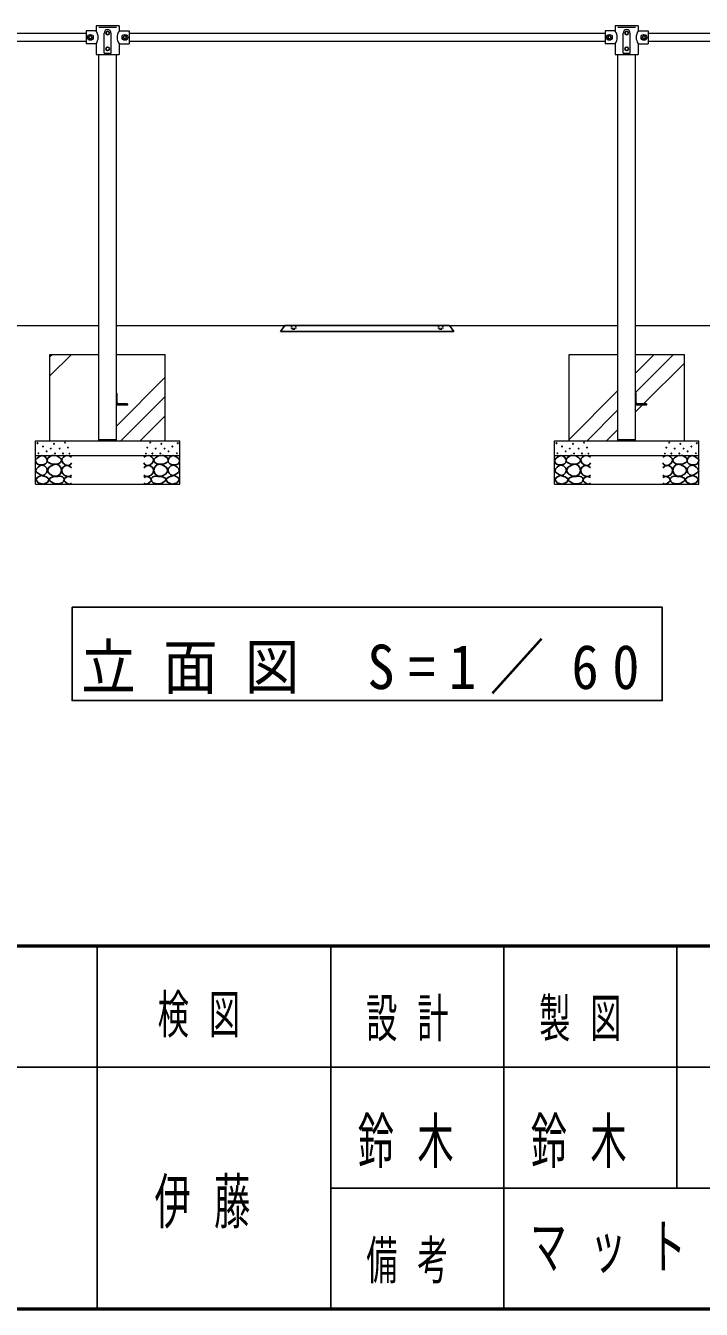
# Model space of a CAD drawing. Units: millimetres at full size; details may follow other scales. Extents: x 0 to 22500, y 0 to 15420.
# Drawn here: x 8542 to 10885, y 0 to 4453 of the extents above; entities that cross this region are included whole.
import ezdxf

# ---------------------------------------------------------------- set-up
doc = ezdxf.new("R2010")
doc.units = ezdxf.units.MM
doc.linetypes.add('USER4', pattern=[8, 5, -3])
for name, color, linetype, lineweight in [('DEFPOINTS_3', 57, 'Continuous', 13), ('外形', 7, 'Continuous', 13), ('文字', 2, 'Continuous', 25), ('補助', 2, 'Continuous', 25), ('隠線', 4, 'USER4', 25)]:
    doc.layers.add(name, color=color, linetype=linetype, lineweight=lineweight)
doc.layers.add('FMT-TXT', color=2, linetype='Continuous')
doc.styles.add('ＭＳ ゴシック', font='')
doc.styles.get('ＭＳ ゴシック').set_extended_font_data('MS Gothic')

msp = doc.modelspace()

# ---------------------------------------------------------------- linework, layer by layer
at = {"layer": 'DEFPOINTS_3'}
for p, q in [((8795.822, 4447.425), (8856.322, 4447.425)), ((10595.822, 4447.425), (10656.322, 4447.425))]:
    msp.add_line(p, q, dxfattribs=at)
at = {"layer": '外形'}
for p, q in [((7101.072, 4426.488), (8751.072, 4426.488)), ((8751.072, 4435.425), (8751.072, 4389.425)), ((8786.072, 4435.425), (8751.072, 4435.425)), ((8786.072, 4452.924), (8786.072, 4435.425)), ((8866.072, 4452.401), (8786.072, 4452.401)), ((8814.072, 4357.425), (8814.072, 4427.425)), ((8838.072, 4357.425), (8838.072, 4427.425)), ((8866.072, 4452.924), (8866.072, 4435.425)), ((8866.072, 4435.425), (8901.072, 4435.425)), ((8901.072, 4435.425), (8901.072, 4389.425)), ((8901.072, 4426.488), (10551.072, 4426.488)), ((10551.072, 4435.425), (10551.072, 4389.425)), ((10586.072, 4435.425), (10551.072, 4435.425)), ((10586.072, 4452.924), (10586.072, 4435.425)), ((10666.072, 4452.401), (10586.072, 4452.401)), ((10614.072, 4357.425), (10614.072, 4427.425)), ((10638.072, 4357.425), (10638.072, 4427.425)), ((10666.072, 4452.924), (10666.072, 4435.425)), ((10666.072, 4435.425), (10701.072, 4435.425)), ((10701.072, 4435.425), (10701.072, 4389.425)), ((10701.072, 4426.488), (12351.072, 4426.488)), ((8751.072, 4398.488), (7101.072, 4398.488)), ((8786.072, 4389.425), (8751.072, 4389.425)), ((8786.072, 4389.425), (8786.072, 4352.425)), ((8866.072, 4389.425), (8901.072, 4389.425)), ((8866.072, 4389.425), (8866.072, 4352.425)), ((10551.072, 4398.488), (8901.072, 4398.488)), ((10586.072, 4389.425), (10551.072, 4389.425)), ((10586.072, 4389.425), (10586.072, 4352.425)), ((10666.072, 4389.425), (10701.072, 4389.425)), ((10666.072, 4389.425), (10666.072, 4352.425)), ((12351.072, 4398.488), (10701.072, 4398.488)), ((8786.072, 4352.425), (8866.072, 4352.425)), ((8795.822, 3012.425), (8795.822, 4352.425)), ((8814.072, 4357.425), (8838.072, 4357.425)), ((8856.322, 3012.425), (8856.322, 4352.425)), ((10586.072, 4352.425), (10666.072, 4352.425)), ((10595.822, 3012.425), (10595.822, 4352.425)), ((10614.072, 4357.425), (10638.072, 4357.425)), ((10656.322, 3012.425), (10656.322, 4352.425)), ((7056.322, 3412.425), (8795.822, 3412.425)), ((8856.322, 3412.425), (10595.822, 3412.425)), ((10656.322, 3412.425), (12395.822, 3412.425)), ((8626.072, 3012.425), (8626.072, 3312.425)), ((8626.072, 3312.425), (8795.822, 3312.425)), ((8856.322, 3312.425), (9026.072, 3312.425)), ((9026.072, 3012.425), (9026.072, 3312.425)), ((10426.072, 3012.425), (10426.072, 3312.425)), ((10426.072, 3312.425), (10595.822, 3312.425)), ((10656.322, 3312.425), (10826.072, 3312.425)), ((10826.072, 3012.425), (10826.072, 3312.425)), ((8857.322, 3177.867), (8856.322, 3177.867)), ((8856.322, 3177.867), (8856.322, 3137.867)), ((8859.322, 3145.367), (8859.322, 3175.867)), ((10657.322, 3177.867), (10656.322, 3177.867)), ((10656.322, 3177.867), (10656.322, 3137.867)), ((10659.322, 3145.367), (10659.322, 3175.867)), ((8856.322, 3137.867), (8896.322, 3137.867)), ((8894.322, 3140.867), (8863.822, 3140.867)), ((8896.322, 3137.867), (8896.322, 3138.867)), ((10656.322, 3137.867), (10696.322, 3137.867)), ((10694.322, 3140.867), (10663.822, 3140.867)), ((10696.322, 3137.867), (10696.322, 3138.867)), ((8576.072, 2862.425), (8576.072, 3012.425)), ((8576.072, 3012.425), (9076.072, 3012.425)), ((8795.822, 3017.425), (8856.322, 3017.425)), ((9076.072, 2862.425), (9076.072, 3012.425)), ((10376.072, 2862.425), (10376.072, 3012.425)), ((10376.072, 3012.425), (10876.072, 3012.425)), ((10595.822, 3017.425), (10656.322, 3017.425)), ((10876.072, 2862.425), (10876.072, 3012.425)), ((8576.072, 2962.425), (9076.072, 2962.425)), ((10376.072, 2962.425), (10876.072, 2962.425)), ((8576.072, 2862.425), (9076.072, 2862.425)), ((10376.072, 2862.425), (10876.072, 2862.425))]:
    msp.add_line(p, q, dxfattribs=at)
at = {"layer": '外形', "lineweight": 50}
msp.add_line((22500, 1260), (0, 1260), dxfattribs=at)
at = {"layer": '外形', "lineweight": 25}
for p, q in [((8790, 1260), (8790, 0)), ((9600, 1260), (9600, 0)), ((10200, 1260), (10200, 420)), ((10800, 1260), (10800, 420)), ((18660, 420), (9600, 420))]:
    msp.add_line(p, q, dxfattribs=at)
at = {"layer": '外形', "color": 3, "lineweight": 25}
for p, q in [((12840, 840), (7980, 840)), ((10200, 420), (10200, 0))]:
    msp.add_line(p, q, dxfattribs=at)
at = {"layer": '外形', "lineweight": 50}
msp.add_lwpolyline([(0, 0), (0, 15420), (22500, 15420), (22500, 0)], close=True, dxfattribs=at)
at = {"layer": '外形'}
for centre in [(8766.072, 4412.425), (8886.072, 4412.425), (10566.072, 4412.425), (10686.072, 4412.425)]:
    msp.add_circle(centre, 10, dxfattribs=at)
for centre, radius, start, end in [((8753.222, 4412.425), 39.794, 326.42046, 33.57954), ((8826.072, 4427.425), 12, 0, 180), ((8898.923, 4412.425), 39.794, 146.42046, 213.57954), ((10553.222, 4412.425), 39.794, 326.42046, 33.57954), ((10626.072, 4427.425), 12, 0, 180), ((10698.923, 4412.425), 39.794, 146.42046, 213.57954), ((8857.322, 3175.867), 2, 0, 90), ((10657.322, 3175.867), 2, 0, 90), ((8863.822, 3145.367), 4.5, 180, 270), ((8894.322, 3138.867), 2, 0, 90), ((10663.822, 3145.367), 4.5, 180, 270), ((10694.322, 3138.867), 2, 0, 90)]:
    msp.add_arc(centre, radius, start, end, dxfattribs=at)
at = {"layer": '文字'}
msp.add_lwpolyline([(8702.856, 2435.644), (8702.856, 2111.644), (10749.288, 2111.644), (10749.288, 2435.644)], close=True, dxfattribs=at)
at = {"layer": '補助'}
for p, q in [((9426.072, 3392.425), (9441.072, 3412.425)), ((9426.072, 3392.425), (10026.072, 3392.425)), ((9441.072, 3412.425), (10011.072, 3412.425)), ((10011.072, 3412.425), (10026.072, 3392.425))]:
    msp.add_line(p, q, dxfattribs=at)
at = {"layer": '補助', "lineweight": 13}
for p, q in [((8626.072, 3237.919), (8700.578, 3312.425)), ((8626.072, 3305.271), (8633.227, 3312.425)), ((10656.322, 3180.259), (10788.488, 3312.425)), ((10656.322, 3247.611), (10721.136, 3312.425)), ((10684.283, 3140.867), (10826.072, 3282.657)), ((8856.322, 3064.057), (9026.072, 3233.807)), ((8872.042, 3012.425), (9026.072, 3166.455)), ((10426.072, 3017.361), (10595.822, 3187.111)), ((10488.488, 3012.425), (10595.822, 3119.759)), ((10656.322, 3112.907), (10681.283, 3137.867)), ((8939.394, 3012.425), (9026.072, 3099.103)), ((10555.84, 3012.425), (10595.822, 3052.407))]:
    msp.add_line(p, q, dxfattribs=at)
at = {"layer": '補助'}
for points in [[(8598.521, 2961.827), (8592.059, 2959.286), (8585.847, 2955.807), (8579.989, 2951.769), (8576.342, 2946.301), (8577.354, 2938.719), (8582.361, 2932.36), (8589.227, 2929.77), (8596.937, 2929.508), (8604.549, 2930.113), (8610.878, 2932.677), (8614.631, 2937.963), (8615.948, 2944.4), (8615.099, 2949.606), (8612.145, 2954.539), (8605.986, 2959.367)], [(8637.945, 2961.918), (8633.041, 2961.301), (8627.404, 2959.215), (8619.432, 2953.427), (8615.781, 2946.511), (8616.655, 2942.549), (8620.376, 2938.132), (8629.867, 2933.359), (8639.837, 2931.915), (8647.187, 2931.742), (8654.703, 2933.266), (8662.302, 2937.881), (8666.056, 2944.078), (8665.087, 2948.731), (8660.38, 2954.079), (8649.711, 2960.285)], [(9014.2, 2961.918), (9019.104, 2961.301), (9024.741, 2959.215), (9032.712, 2953.427), (9036.364, 2946.511), (9035.49, 2942.549), (9031.769, 2938.132), (9022.278, 2933.359), (9012.308, 2931.915), (9004.957, 2931.742), (8997.441, 2933.266), (8989.843, 2937.881), (8986.089, 2944.078), (8987.058, 2948.731), (8991.765, 2954.079), (9002.433, 2960.285)], [(9053.624, 2961.827), (9060.086, 2959.286), (9066.298, 2955.807), (9072.156, 2951.769), (9075.803, 2946.301), (9074.791, 2938.719), (9069.783, 2932.36), (9062.917, 2929.77), (9055.208, 2929.508), (9047.596, 2930.113), (9041.266, 2932.677), (9037.514, 2937.963), (9036.197, 2944.4), (9037.045, 2949.606), (9039.999, 2954.539), (9046.159, 2959.367)], [(10398.521, 2961.827), (10392.059, 2959.286), (10385.847, 2955.807), (10379.989, 2951.769), (10376.342, 2946.301), (10377.354, 2938.719), (10382.361, 2932.36), (10389.227, 2929.77), (10396.937, 2929.508), (10404.549, 2930.113), (10410.878, 2932.677), (10414.631, 2937.963), (10415.948, 2944.4), (10415.099, 2949.606), (10412.145, 2954.539), (10405.986, 2959.367)], [(10437.945, 2961.918), (10433.041, 2961.301), (10427.404, 2959.215), (10419.432, 2953.427), (10415.781, 2946.511), (10416.655, 2942.549), (10420.376, 2938.132), (10429.867, 2933.359), (10439.837, 2931.915), (10447.187, 2931.742), (10454.703, 2933.266), (10462.302, 2937.881), (10466.056, 2944.078), (10465.087, 2948.731), (10460.38, 2954.079), (10449.711, 2960.285)], [(10814.2, 2961.918), (10819.104, 2961.301), (10824.741, 2959.215), (10832.712, 2953.427), (10836.364, 2946.511), (10835.49, 2942.549), (10831.769, 2938.132), (10822.278, 2933.359), (10812.308, 2931.915), (10804.957, 2931.742), (10797.441, 2933.266), (10789.843, 2937.881), (10786.089, 2944.078), (10787.058, 2948.731), (10791.765, 2954.079), (10802.433, 2960.285)], [(10853.624, 2961.827), (10860.086, 2959.286), (10866.298, 2955.807), (10872.156, 2951.769), (10875.803, 2946.301), (10874.791, 2938.719), (10869.783, 2932.36), (10862.917, 2929.77), (10855.208, 2929.508), (10847.596, 2930.113), (10841.266, 2932.677), (10837.514, 2937.963), (10836.197, 2944.4), (10837.045, 2949.606), (10839.999, 2954.539), (10846.159, 2959.367)], [(8595.986, 2928.875), (8590.657, 2926.082), (8585.214, 2921.904), (8578.765, 2915.084), (8576.342, 2908.28), (8579.969, 2903.452), (8586.481, 2899.091), (8593.118, 2894.803), (8599.788, 2892.754), (8607.433, 2895.2), (8613.73, 2901.626), (8616.836, 2909.903), (8615.314, 2918.419), (8607.156, 2925.669)], [(8625.241, 2897.588), (8637.83, 2890.731), (8651.19, 2889.749), (8661.473, 2897.203), (8666.326, 2908.94), (8664.045, 2919.718), (8657.136, 2927.861), (8648.311, 2931.294), (8637.134, 2930.023), (8623.38, 2921.968), (8617.403, 2911.102), (8620.038, 2903.909)], [(9026.904, 2897.588), (9014.315, 2890.731), (9000.955, 2889.749), (8990.671, 2897.203), (8985.819, 2908.94), (8988.099, 2919.718), (8995.009, 2927.861), (9003.834, 2931.294), (9015.01, 2930.023), (9028.765, 2921.968), (9034.742, 2911.102), (9032.106, 2903.909)], [(9056.158, 2928.875), (9061.487, 2926.082), (9066.931, 2921.904), (9073.38, 2915.084), (9075.803, 2908.28), (9072.175, 2903.452), (9065.664, 2899.091), (9059.027, 2894.803), (9052.357, 2892.754), (9044.712, 2895.2), (9038.415, 2901.626), (9035.309, 2909.903), (9036.831, 2918.419), (9044.989, 2925.669)], [(10395.986, 2928.875), (10390.657, 2926.082), (10385.214, 2921.904), (10378.765, 2915.084), (10376.342, 2908.28), (10379.969, 2903.452), (10386.481, 2899.091), (10393.118, 2894.803), (10399.788, 2892.754), (10407.433, 2895.2), (10413.73, 2901.626), (10416.836, 2909.903), (10415.314, 2918.419), (10407.156, 2925.669)], [(10425.241, 2897.588), (10437.83, 2890.731), (10451.19, 2889.749), (10461.473, 2897.203), (10466.326, 2908.94), (10464.045, 2919.718), (10457.136, 2927.861), (10448.311, 2931.294), (10437.134, 2930.023), (10423.38, 2921.968), (10417.403, 2911.102), (10420.038, 2903.909)], [(10826.904, 2897.588), (10814.315, 2890.731), (10800.955, 2889.749), (10790.671, 2897.203), (10785.819, 2908.94), (10788.099, 2919.718), (10795.009, 2927.861), (10803.834, 2931.294), (10815.01, 2930.023), (10828.765, 2921.968), (10834.742, 2911.102), (10832.106, 2903.909)], [(10856.158, 2928.875), (10861.487, 2926.082), (10866.931, 2921.904), (10873.38, 2915.084), (10875.803, 2908.28), (10872.175, 2903.452), (10865.664, 2899.091), (10859.027, 2894.803), (10852.357, 2892.754), (10844.712, 2895.2), (10838.415, 2901.626), (10835.309, 2909.903), (10836.831, 2918.419), (10844.989, 2925.669)], [(8595.167, 2892.942), (8583.848, 2886.923), (8577.037, 2878.108), (8585.523, 2866.838), (8603.958, 2862.724), (8618.312, 2868.834), (8623.737, 2879.206), (8612.955, 2888.315)], [(8652.271, 2888.798), (8644.736, 2889.424), (8636.594, 2887.987), (8627.666, 2883.929), (8623.349, 2878.526), (8626.036, 2873.844), (8631.998, 2869.336), (8638.477, 2865.493), (8645.784, 2863.12), (8657.632, 2863.353), (8667.948, 2867.444), (8672.651, 2872.252), (8674.705, 2877.986), (8673.646, 2883.134), (8669.57, 2887.716), (8661.171, 2890.257)], [(8999.874, 2888.798), (9007.409, 2889.424), (9015.551, 2887.987), (9024.479, 2883.929), (9028.796, 2878.526), (9026.109, 2873.844), (9020.146, 2869.336), (9013.668, 2865.493), (9006.361, 2863.12), (8994.512, 2863.353), (8984.197, 2867.444), (8979.493, 2872.252), (8977.44, 2877.986), (8978.499, 2883.134), (8982.575, 2887.716), (8990.974, 2890.257)], [(9056.978, 2892.942), (9068.297, 2886.923), (9075.108, 2878.108), (9066.622, 2866.838), (9048.187, 2862.724), (9033.833, 2868.834), (9028.408, 2879.206), (9039.189, 2888.315)], [(10395.167, 2892.942), (10383.848, 2886.923), (10377.037, 2878.108), (10385.523, 2866.838), (10403.958, 2862.724), (10418.312, 2868.834), (10423.737, 2879.206), (10412.955, 2888.315)], [(10452.271, 2888.798), (10444.736, 2889.424), (10436.594, 2887.987), (10427.666, 2883.929), (10423.349, 2878.526), (10426.036, 2873.844), (10431.998, 2869.336), (10438.477, 2865.493), (10445.784, 2863.12), (10457.632, 2863.353), (10467.948, 2867.444), (10472.651, 2872.252), (10474.705, 2877.986), (10473.646, 2883.134), (10469.57, 2887.716), (10461.171, 2890.257)], [(10799.874, 2888.798), (10807.409, 2889.424), (10815.551, 2887.987), (10824.479, 2883.929), (10828.796, 2878.526), (10826.109, 2873.844), (10820.146, 2869.336), (10813.668, 2865.493), (10806.361, 2863.12), (10794.512, 2863.353), (10784.197, 2867.444), (10779.493, 2872.252), (10777.44, 2877.986), (10778.499, 2883.134), (10782.575, 2887.716), (10790.974, 2890.257)], [(10856.978, 2892.942), (10868.297, 2886.923), (10875.108, 2878.108), (10866.622, 2866.838), (10848.187, 2862.724), (10833.833, 2868.834), (10828.408, 2879.206), (10839.189, 2888.315)]]:
    msp.add_lwpolyline(points, close=True, dxfattribs=at)
for points in [[(8701.072, 2955.724), (8692.645, 2960.579), (8683.962, 2962.061), (8678.343, 2960.373), (8673.19, 2956.674), (8668.718, 2951.365), (8666.852, 2944.634), (8670.521, 2935.863), (8678.576, 2929.425), (8686.875, 2927.046), (8694.102, 2928.158), (8698.152, 2931.534), (8701.072, 2936.079)], [(8951.072, 2955.724), (8959.5, 2960.579), (8968.182, 2962.061), (8973.802, 2960.373), (8978.955, 2956.674), (8983.427, 2951.365), (8985.292, 2944.634), (8981.624, 2935.863), (8973.569, 2929.425), (8965.27, 2927.046), (8958.043, 2928.158), (8953.993, 2931.534), (8951.072, 2936.079)], [(10501.072, 2955.724), (10492.645, 2960.579), (10483.962, 2962.061), (10478.343, 2960.373), (10473.19, 2956.674), (10468.718, 2951.365), (10466.852, 2944.634), (10470.521, 2935.863), (10478.576, 2929.425), (10486.875, 2927.046), (10494.102, 2928.158), (10498.152, 2931.534), (10501.072, 2936.079)], [(10751.072, 2955.724), (10759.5, 2960.579), (10768.182, 2962.061), (10773.802, 2960.373), (10778.955, 2956.674), (10783.427, 2951.365), (10785.292, 2944.634), (10781.624, 2935.863), (10773.569, 2929.425), (10765.27, 2927.046), (10758.043, 2928.158), (10753.993, 2931.534), (10751.072, 2936.079)], [(8700.756, 2919.603), (8693.615, 2925.065), (8685.547, 2927.524), (8678.842, 2926.3), (8672.873, 2922.455), (8668.48, 2916.673), (8666.852, 2909.464), (8669.517, 2900.856), (8675.724, 2893.938), (8683.364, 2890.066), (8690.933, 2889.185), (8696.087, 2890.625), (8700.756, 2893.304)], [(8951.389, 2919.603), (8958.53, 2925.065), (8966.598, 2927.524), (8973.303, 2926.3), (8979.272, 2922.455), (8983.665, 2916.673), (8985.292, 2909.464), (8982.628, 2900.856), (8976.42, 2893.938), (8968.781, 2890.066), (8961.212, 2889.185), (8956.058, 2890.625), (8951.389, 2893.304)], [(10500.756, 2919.603), (10493.615, 2925.065), (10485.547, 2927.524), (10478.842, 2926.3), (10472.873, 2922.455), (10468.48, 2916.673), (10466.852, 2909.464), (10469.517, 2900.856), (10475.724, 2893.938), (10483.364, 2890.066), (10490.933, 2889.185), (10496.087, 2890.625), (10500.756, 2893.304)], [(10751.389, 2919.603), (10758.53, 2925.065), (10766.598, 2927.524), (10773.303, 2926.3), (10779.272, 2922.455), (10783.665, 2916.673), (10785.292, 2909.464), (10782.628, 2900.856), (10776.42, 2893.938), (10768.781, 2890.066), (10761.212, 2889.185), (10756.058, 2890.625), (10751.389, 2893.304)], [(8701.072, 2885.066), (8695.054, 2888.385), (8687.765, 2889.185), (8679.048, 2884.852), (8674.774, 2878.096), (8675.386, 2874.426), (8678.259, 2870.175), (8685.422, 2864.703), (8692.834, 2862.887), (8697.131, 2863.939), (8701.072, 2866.055)], [(8951.072, 2885.066), (8957.09, 2888.385), (8964.38, 2889.185), (8973.096, 2884.852), (8977.371, 2878.096), (8976.758, 2874.426), (8973.886, 2870.175), (8966.723, 2864.703), (8959.31, 2862.887), (8955.014, 2863.939), (8951.072, 2866.055)], [(10501.072, 2885.066), (10495.054, 2888.385), (10487.765, 2889.185), (10479.048, 2884.852), (10474.774, 2878.096), (10475.386, 2874.426), (10478.259, 2870.175), (10485.422, 2864.703), (10492.834, 2862.887), (10497.131, 2863.939), (10501.072, 2866.055)], [(10751.072, 2885.066), (10757.09, 2888.385), (10764.38, 2889.185), (10773.096, 2884.852), (10777.371, 2878.096), (10776.758, 2874.426), (10773.886, 2870.175), (10766.723, 2864.703), (10759.31, 2862.887), (10755.014, 2863.939), (10751.072, 2866.055)]]:
    msp.add_lwpolyline(points, dxfattribs=at)
for centre, radius in [((8766.072, 4412.425), 5), ((8826.072, 4427.425), 6), ((8886.072, 4412.425), 5), ((10566.072, 4412.425), 5), ((10626.072, 4427.425), 6), ((10686.072, 4412.425), 5), ((8826.072, 4372.425), 6), ((10626.072, 4372.425), 6), ((8582.679, 3004.602), 1), ((8601.689, 2993.195), 1), ((8628.622, 2985.907), 1), ((8640.028, 3002.384), 1), ((8659.568, 2985.974), 1), ((8678.489, 3006.516), 1), ((8688.49, 2989.488), 1), ((8963.655, 2989.488), 1), ((8973.655, 3006.516), 1), ((8992.576, 2985.974), 1), ((9012.117, 3002.384), 1), ((9023.523, 2985.907), 1), ((9050.455, 2993.195), 1), ((9069.466, 3004.602), 1), ((10382.679, 3004.602), 1), ((10401.689, 2993.195), 1), ((10428.622, 2985.907), 1), ((10440.028, 3002.384), 1), ((10459.568, 2985.974), 1), ((10478.489, 3006.516), 1), ((10488.49, 2989.488), 1), ((10763.655, 2989.488), 1), ((10773.655, 3006.516), 1), ((10792.576, 2985.974), 1), ((10812.117, 3002.384), 1), ((10823.523, 2985.907), 1), ((10850.455, 2993.195), 1), ((10869.466, 3004.602), 1), ((8585.847, 2969.748), 1), ((8614.68, 2976.402), 1), ((8643.514, 2968.798), 1), ((8671.191, 2968.945), 1), ((8693.356, 2968.405), 1), ((8958.789, 2968.405), 1), ((8980.953, 2968.945), 1), ((9008.631, 2968.798), 1), ((9037.465, 2976.402), 1), ((9066.298, 2969.748), 1), ((10385.847, 2969.748), 1), ((10414.68, 2976.402), 1), ((10443.514, 2968.798), 1), ((10471.191, 2968.945), 1), ((10493.356, 2968.405), 1), ((10758.789, 2968.405), 1), ((10780.953, 2968.945), 1), ((10808.631, 2968.798), 1), ((10837.465, 2976.402), 1), ((10866.298, 2969.748), 1)]:
    msp.add_circle(centre, radius, dxfattribs=at)
at = {"layer": '隠線'}
for p, q in [((9463.572, 3412.425), (9463.572, 3402.425)), ((9463.572, 3402.425), (9478.572, 3402.425)), ((9469.572, 3402.425), (9469.572, 3392.425)), ((9472.572, 3402.425), (9472.572, 3392.425)), ((9478.572, 3412.425), (9478.572, 3402.425)), ((9973.572, 3412.425), (9973.572, 3402.425)), ((9973.572, 3402.425), (9988.572, 3402.425)), ((9979.572, 3402.425), (9979.572, 3392.425)), ((9982.572, 3402.425), (9982.572, 3392.425)), ((9988.572, 3412.425), (9988.572, 3402.425))]:
    msp.add_line(p, q, dxfattribs=at)

# ---------------------------------------------------------------- texts
at = {"layer": 'FMT-TXT', "char_height": 154, "style": 'ＭＳ ゴシック'}
for s, insert, attachment_point in [('\\T1.64;\\W0.6;鈴木', (9900, 490), 8), ('\\T1.64;\\W0.6;鈴木', (10500, 490), 8), ('\\T1.64;\\W0.6;伊藤', (9195, 280), 8), ('\\T1.64;\\W0.6;マット付', (10291.998, 210), 4)]:
    msp.add_mtext(s, dxfattribs=dict(at, insert=insert, attachment_point=attachment_point))
at = {"layer": '外形', "color": 2, "char_height": 132, "attachment_point": 8, "style": 'ＭＳ ゴシック'}
for s, insert in [('\\T1.64;\\W0.6;検図', (9176.834, 942.465)), ('\\T1.64;\\W0.6;設計', (9900, 930)), ('\\T1.64;\\W0.6;製図', (10500, 930)), ('\\T1.64;\\W0.6;備考', (9900, 90))]:
    msp.add_mtext(s, dxfattribs=dict(at, insert=insert))
at = {"layer": '文字', "insert": (9726.08, 2133.651), "char_height": 154, "attachment_point": 8, "style": 'ＭＳ ゴシック'}
msp.add_mtext('\\T1.5;\\W0.9;立面図\\~S=1／60', dxfattribs=at)

doc.saveas('drawing.dxf')
